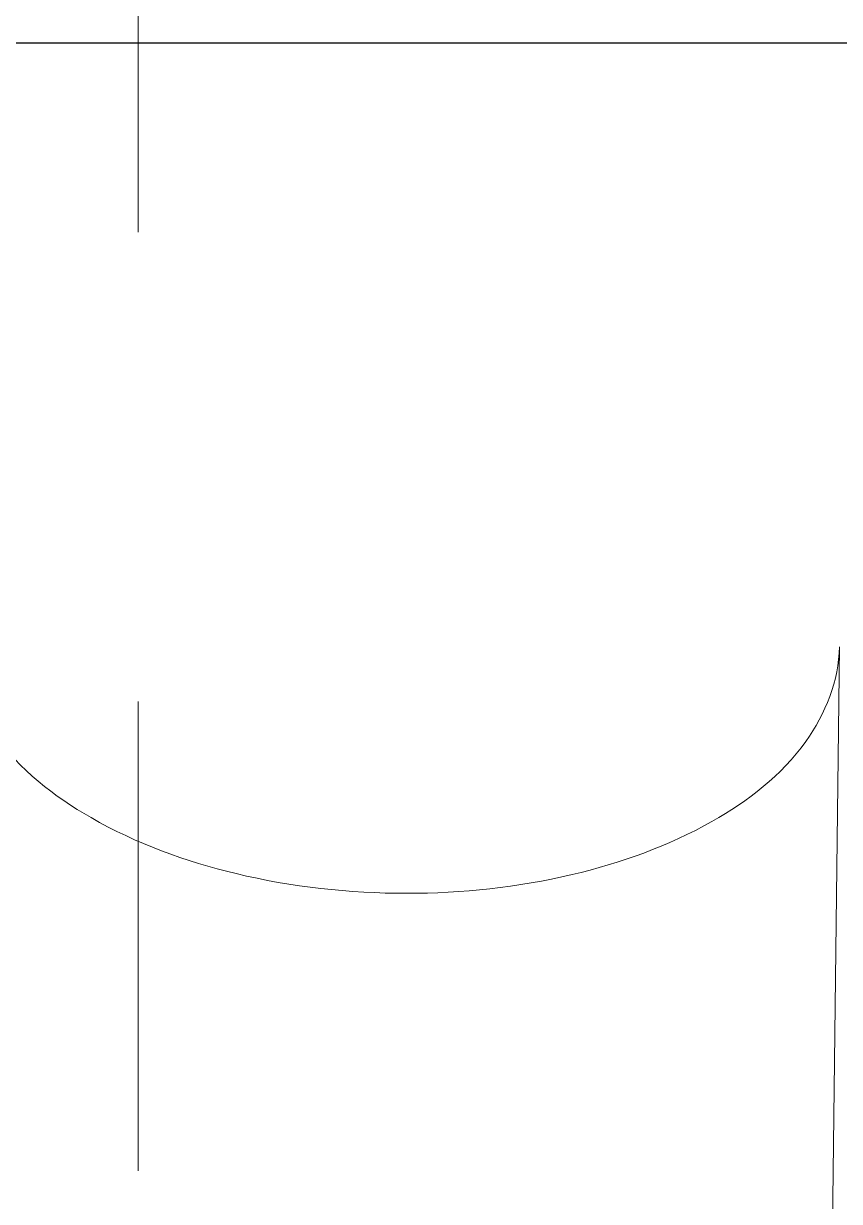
# Model space of a CAD drawing. Header units: inches. Extents: x 5272 to 5866, y -631 to 209.
# Drawn here: x 5373.54 to 5384.22, y -484.04 to -468.61 of the extents above; entities that cross this region are included whole.
import ezdxf

# ---------------------------------------------------------------- set-up
doc = ezdxf.new("R2010")
doc.units = ezdxf.units.IN
doc.header["$LTSCALE"] = 4.84
doc.header["$MEASUREMENT"] = 0
doc.linetypes.add('CENTERX2', pattern=[20.32, 12.7, -2.54, 2.54, -2.54])
doc.layers.get('0').update_dxf_attribs({"linetype": 'CONTINUOUS', "lineweight": 13})
doc.layers.add('CENTER', color=1, linetype='CENTERX2', lineweight=15)

msp = doc.modelspace()

# ---------------------------------------------------------------- linework, layer by layer
at = {"color": 7, "linetype": 'Continuous'}
msp.add_line((5384.222, -476.776), (5384.009, -494.362), dxfattribs=at)
at = {"lineweight": -3}
msp.add_open_spline([(5365.206, -468.862), (5374.798, -468.862), (5384.389, -468.862)], degree=2, dxfattribs=at)
at = {"color": 7, "linetype": 'Continuous'}
for points, knots in [([(5372.723, -476.636), (5372.718, -477.088), (5373.114, -478.103), (5374.486, -479.159), (5376.37, -479.847), (5377.805, -480.004), (5378.554, -480.004)], [0, 0, 0, 0, 0.185308, 0.414015, 0.692301, 1, 1, 1, 1]), ([(5378.554, -480.004), (5379.281, -480.004), (5380.668, -479.857), (5382.491, -479.203), (5383.823, -478.189), (5384.217, -477.215), (5384.222, -476.776)], [0, 0, 0, 0, 0.3083, 0.585609, 0.81378, 1, 1, 1, 1])]:
    msp.add_open_spline(points, degree=3, knots=knots, dxfattribs=at)
at = {"layer": 'CENTER', "ltscale": 0.5}
msp.add_lwpolyline([(5375.039, -293.088), (5375.039, -583.778)], dxfattribs=at)

doc.saveas('drawing.dxf')
